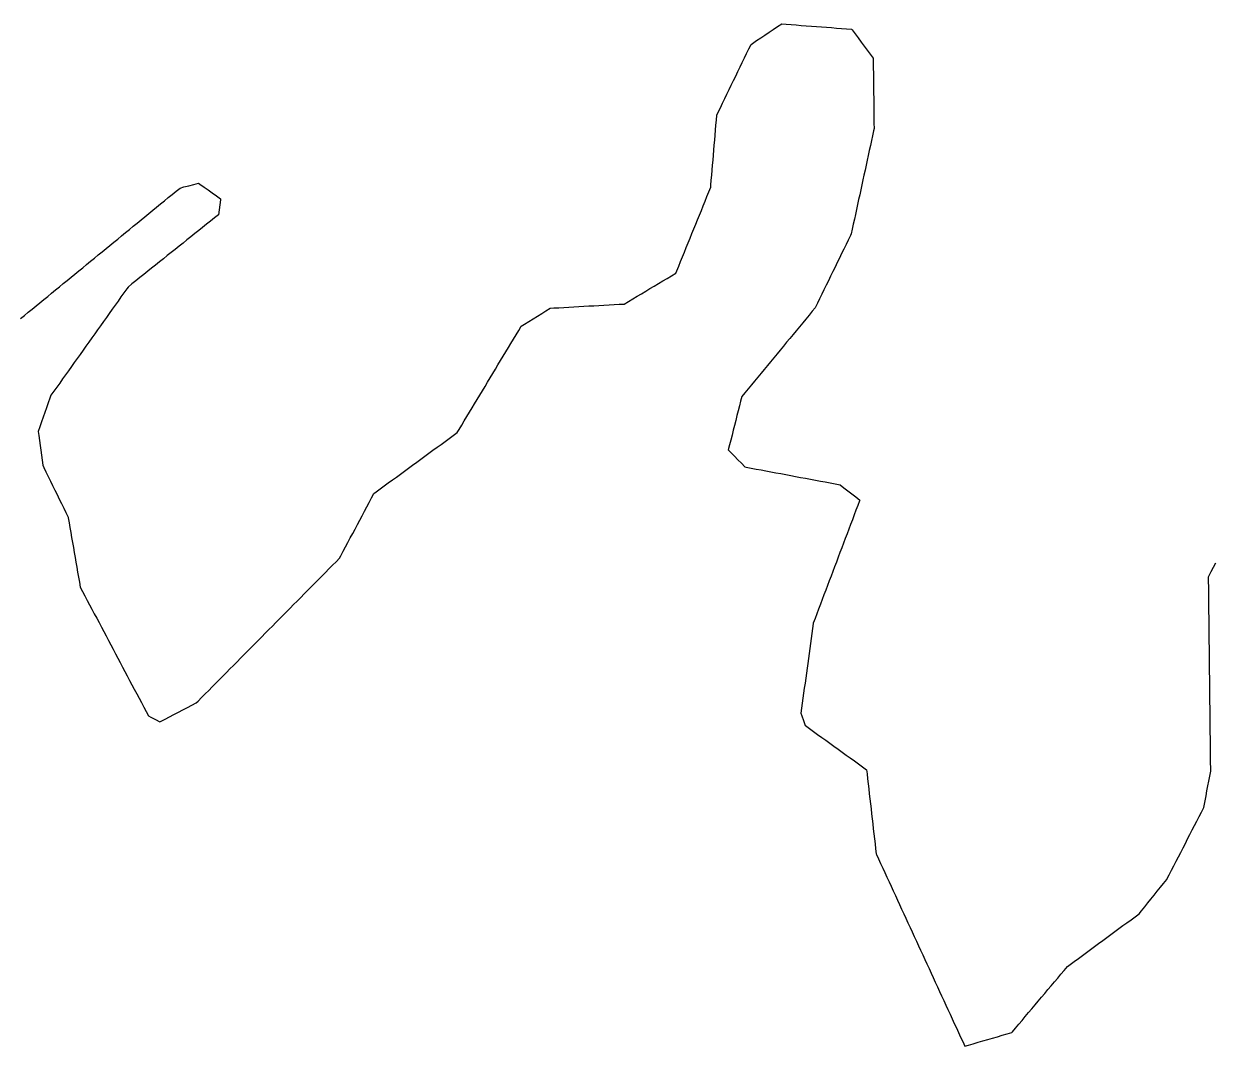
# Model space of a CAD drawing. Header units: millimetres. Extents: x 0 to 2762, y 6 to 2482.
# Drawn here: x 572 to 808.9, y 209.5 to 412.8 of the extents above; entities that cross this region are included whole.
import ezdxf

# ---------------------------------------------------------------- set-up
doc = ezdxf.new("R2010")
doc.units = ezdxf.units.MM
doc.layers.add('ALL_ISLANDS', color=7, linetype='Continuous')
doc.layers.add('OUTLINE_ISLAND_01', color=7, linetype='Continuous')

msp = doc.modelspace()

# ---------------------------------------------------------------- linework, layer by layer
at = {"layer": 'ALL_ISLANDS'}
msp.add_lwpolyline([(571.3147, 354.1901), (572.0883, 354.8237), (572.862, 355.4572), (573.6357, 356.0908), (574.4094, 356.7244), (575.1831, 357.358), (575.9567, 357.9915), (576.7304, 358.6251), (577.5041, 359.2587), (578.2778, 359.8923), (579.0515, 360.5258), (579.8251, 361.1594), (580.5988, 361.793), (581.3725, 362.4266), (582.1462, 363.0601), (582.9199, 363.6937), (583.6936, 364.3273), (584.4672, 364.9609), (585.2409, 365.5944), (586.0146, 366.228), (586.7883, 366.8616), (587.562, 367.4952), (588.3356, 368.1287), (589.1093, 368.7623), (589.883, 369.3959), (590.6567, 370.0295), (591.4304, 370.663), (592.204, 371.2966), (592.9777, 371.9302), (593.7514, 372.5638), (594.5251, 373.1973), (595.2988, 373.8309), (596.0725, 374.4645), (596.8461, 375.0981), (597.6198, 375.7316), (598.3935, 376.3652), (599.1672, 376.9988), (599.9409, 377.6324), (600.7145, 378.2659), (601.4882, 378.8995), (602.2619, 379.5331), (603.0356, 380.1667), (603.8298, 380.372), (604.798, 380.6223), (605.7661, 380.8726), (606.7343, 381.123), (607.0117, 380.9273), (607.829, 380.3511), (608.6463, 379.7749), (609.4636, 379.1987), (610.2809, 378.6224), (611.0982, 378.0462), (611.071, 377.8345), (610.9436, 376.8426), (610.8161, 375.8508), (610.6887, 374.8589), (610.6646, 374.8396), (609.8835, 374.2152), (609.1024, 373.5908), (608.3213, 372.9664), (607.5402, 372.342), (606.7591, 371.7176), (605.978, 371.0932), (605.1969, 370.4687), (604.4158, 369.8443), (603.6347, 369.2199), (602.8536, 368.5955), (602.0725, 367.9711), (601.2914, 367.3467), (600.5103, 366.7223), (599.7292, 366.0979), (598.9481, 365.4735), (598.167, 364.8491), (597.3859, 364.2246), (596.6048, 363.6002), (595.8238, 362.9758), (595.0427, 362.3514), (594.2616, 361.727), (593.4805, 361.1026), (592.6994, 360.4782), (592.4481, 360.1253), (591.8681, 359.3107), (591.2881, 358.496), (590.7081, 357.6814), (590.1281, 356.8668), (589.5481, 356.0522), (588.9681, 355.2376), (588.3881, 354.423), (587.8081, 353.6084), (587.2281, 352.7937), (586.6481, 351.9791), (586.0681, 351.1645), (585.4881, 350.3499), (584.9081, 349.5353), (584.3281, 348.7207), (583.7481, 347.906), (583.168, 347.0914), (582.588, 346.2768), (582.008, 345.4622), (581.428, 344.6476), (580.848, 343.833), (580.268, 343.0184), (579.688, 342.2037), (579.108, 341.3891), (578.528, 340.5745), (577.948, 339.7599), (577.368, 338.9453), (577.1679, 338.3733), (576.8377, 337.4293), (576.5075, 336.4854), (576.1773, 335.5415), (575.8472, 334.5976), (575.517, 333.6537), (575.1868, 332.7098), (574.8566, 331.7659), (574.9583, 330.9803), (575.0868, 329.9886), (575.2152, 328.9969), (575.3437, 328.0051), (575.4721, 327.0134), (575.6006, 326.0217), (575.729, 325.03), (575.9407, 324.5984), (576.381, 323.7005), (576.8213, 322.8027), (577.2615, 321.9048), (577.7018, 321.007), (578.1421, 320.1091), (578.5824, 319.2112), (579.0227, 318.3134), (579.463, 317.4155), (579.9033, 316.5177), (580.3435, 315.6198), (580.7838, 314.722), (580.8045, 314.6025), (580.9745, 313.617), (581.1445, 312.6316), (581.3145, 311.6461), (581.4846, 310.6607), (581.6546, 309.6753), (581.8246, 308.6898), (581.9946, 307.7044), (582.1646, 306.7189), (582.3347, 305.7335), (582.5047, 304.7481), (582.6747, 303.7626), (582.8447, 302.7772), (583.0148, 301.7917), (583.1848, 300.8063), (583.1861, 300.8038), (583.6541, 299.9201), (584.1222, 299.0364), (584.5902, 298.1527), (585.0582, 297.2689), (585.5262, 296.3852), (585.9942, 295.5015), (586.4623, 294.6178), (586.9303, 293.7341), (587.3983, 292.8503), (587.8663, 291.9666), (588.3343, 291.0829), (588.8024, 290.1992), (589.2704, 289.3155), (589.7384, 288.4318), (590.2064, 287.548), (590.6744, 286.6643), (591.1425, 285.7806), (591.6105, 284.8969), (592.0785, 284.0132), (592.5465, 283.1294), (593.0145, 282.2457), (593.4826, 281.362), (593.9506, 280.4783), (594.4186, 279.5946), (594.8866, 278.7109), (595.3546, 277.8271), (595.8227, 276.9434), (596.2907, 276.0597), (596.7587, 275.176), (597.267, 274.9173), (598.1583, 274.4638), (599.0495, 274.0102), (599.1745, 274.0752), (600.0618, 274.5364), (600.9491, 274.9976), (601.8364, 275.4588), (602.7237, 275.92), (603.611, 276.3812), (604.4983, 276.8424), (605.3856, 277.3036), (606.2729, 277.7647), (606.6362, 278.1318), (607.3397, 278.8426), (608.0431, 279.5533), (608.7466, 280.264), (609.4501, 280.9748), (610.1535, 281.6855), (610.857, 282.3962), (611.5605, 283.107), (612.2639, 283.8177), (612.9674, 284.5284), (613.6708, 285.2392), (614.3743, 285.9499), (615.0778, 286.6606), (615.7812, 287.3714), (616.4847, 288.0821), (617.1881, 288.7928), (617.8916, 289.5035), (618.5951, 290.2143), (619.2985, 290.925), (620.002, 291.6357), (620.7055, 292.3465), (621.4089, 293.0572), (622.1124, 293.7679), (622.8158, 294.4787), (623.5193, 295.1894), (624.2228, 295.9001), (624.9262, 296.6109), (625.6297, 297.3216), (626.3332, 298.0323), (627.0366, 298.7431), (627.7401, 299.4538), (628.4435, 300.1645), (629.147, 300.8753), (629.8505, 301.586), (630.5539, 302.2967), (631.2574, 303.0075), (631.9608, 303.7182), (632.6643, 304.4289), (633.3678, 305.1397), (634.0712, 305.8504), (634.7747, 306.5611), (635.0343, 307.0503), (635.5031, 307.9336), (635.9719, 308.8169), (636.4407, 309.7002), (636.9095, 310.5835), (637.3783, 311.4668), (637.8471, 312.3501), (638.3159, 313.2334), (638.7847, 314.1167), (639.2535, 315), (639.7223, 315.8833), (640.1911, 316.7666), (640.6599, 317.6499), (641.1287, 318.5332), (641.5975, 319.4165), (642.0433, 319.7427), (642.8503, 320.3333), (643.6574, 320.9238), (644.4644, 321.5143), (645.2714, 322.1048), (646.0785, 322.6953), (646.8855, 323.2858), (647.6925, 323.8763), (648.4995, 324.4668), (649.3066, 325.0574), (650.1136, 325.6479), (650.9206, 326.2384), (651.7277, 326.8289), (652.5347, 327.4194), (653.3417, 328.0099), (654.1487, 328.6004), (654.9558, 329.191), (655.7628, 329.7815), (656.5698, 330.372), (657.3769, 330.9625), (658.1839, 331.553), (658.5383, 332.1419), (659.054, 332.9987), (659.5697, 333.8554), (660.0854, 334.7122), (660.6011, 335.569), (661.1168, 336.4257), (661.6325, 337.2825), (662.1482, 338.1393), (662.6639, 338.9961), (663.1796, 339.8528), (663.6953, 340.7096), (664.211, 341.5664), (664.7267, 342.4231), (665.2424, 343.2799), (665.7581, 344.1367), (666.2738, 344.9934), (666.7895, 345.8502), (667.3052, 346.707), (667.8209, 347.5638), (668.3366, 348.4205), (668.8523, 349.2773), (669.368, 350.1341), (669.8837, 350.9908), (670.3994, 351.8476), (670.9151, 352.7044), (671.569, 353.1105), (672.4185, 353.638), (673.2681, 354.1656), (674.1176, 354.6931), (674.9671, 355.2207), (675.8166, 355.7483), (676.6661, 356.2758), (677.3747, 356.3156), (678.3731, 356.3717), (679.3715, 356.4277), (680.37, 356.4838), (681.3684, 356.5399), (682.3668, 356.596), (683.3652, 356.652), (684.3637, 356.7081), (685.3621, 356.7642), (686.3605, 356.8202), (687.359, 356.8763), (688.3574, 356.9324), (689.3558, 356.9884), (690.3542, 357.0445), (691.3527, 357.1006), (692.208, 357.6082), (693.068, 358.1186), (693.9279, 358.6289), (694.7879, 359.1393), (695.6478, 359.6497), (696.5078, 360.16), (697.3677, 360.6704), (698.2277, 361.1808), (699.0876, 361.6911), (699.9476, 362.2015), (700.8076, 362.7119), (701.6675, 363.2222), (701.8502, 363.6745), (702.2246, 364.6018), (702.599, 365.5291), (702.9734, 366.4563), (703.3478, 367.3836), (703.7222, 368.3108), (704.0967, 369.2381), (704.4711, 370.1654), (704.8455, 371.0926), (705.2199, 372.0199), (705.5943, 372.9471), (705.9687, 373.8744), (706.3432, 374.8017), (706.7176, 375.7289), (707.092, 376.6562), (707.4664, 377.5834), (707.8408, 378.5107), (708.2152, 379.438), (708.5897, 380.3652), (708.6206, 380.7307), (708.705, 381.7271), (708.7894, 382.7236), (708.8738, 383.72), (708.9582, 384.7164), (709.0426, 385.7129), (709.127, 386.7093), (709.2114, 387.7057), (709.2958, 388.7022), (709.3802, 389.6986), (709.4646, 390.695), (709.549, 391.6914), (709.6334, 392.6879), (709.7178, 393.6843), (709.8022, 394.6807), (710.0711, 395.2368), (710.5064, 396.1371), (710.9416, 397.0374), (711.3769, 397.9377), (711.8122, 398.838), (712.2475, 399.7383), (712.6827, 400.6386), (713.118, 401.5389), (713.5533, 402.4392), (713.9886, 403.3395), (714.4238, 404.2398), (714.8591, 405.1401), (715.2944, 406.0404), (715.7297, 406.9407), (716.1649, 407.841), (716.6002, 408.7413), (716.8796, 408.9281), (717.7108, 409.4841), (718.542, 410.04), (719.3733, 410.5959), (720.2045, 411.1518), (721.0357, 411.7078), (721.8669, 412.2637), (722.6982, 412.8196), (723.6114, 412.7494), (724.6084, 412.6727), (725.6055, 412.5961), (726.6025, 412.5194), (727.5996, 412.4427), (728.5967, 412.3661), (729.5937, 412.2894), (730.5908, 412.2127), (731.5878, 412.1361), (732.5849, 412.0594), (733.5819, 411.9827), (734.579, 411.9061), (735.5761, 411.8294), (736.5731, 411.7527), (736.6868, 411.6013), (737.2874, 410.8017), (737.8879, 410.0021), (738.4884, 409.2025), (739.0889, 408.4029), (739.6894, 407.6033), (740.2899, 406.8037), (740.8905, 406.004), (740.9029, 405.0346), (740.9158, 404.0347), (740.9287, 403.0347), (740.9415, 402.0348), (740.9544, 401.0349), (740.9673, 400.035), (740.9801, 399.0351), (740.993, 398.0351), (741.0059, 397.0352), (741.0187, 396.0353), (741.0316, 395.0354), (741.0445, 394.0355), (741.0573, 393.0356), (741.0702, 392.0356), (740.9646, 391.5483), (740.7527, 390.571), (740.5408, 389.5937), (740.329, 388.6164), (740.1171, 387.6391), (739.9053, 386.6618), (739.6934, 385.6845), (739.4815, 384.7072), (739.2697, 383.7299), (739.0578, 382.7526), (738.846, 381.7753), (738.6341, 380.798), (738.4222, 379.8207), (738.2104, 378.8434), (737.9985, 377.8661), (737.7867, 376.8888), (737.5748, 375.9115), (737.3629, 374.9342), (737.1511, 373.9569), (736.9392, 372.9796), (736.7274, 372.0023), (736.5155, 371.025), (736.3708, 370.7281), (735.9327, 369.8292), (735.4945, 368.9304), (735.0563, 368.0315), (734.6182, 367.1326), (734.18, 366.2337), (733.7419, 365.3348), (733.3037, 364.4359), (732.8655, 363.537), (732.4274, 362.6381), (731.9892, 361.7392), (731.5511, 360.8403), (731.1129, 359.9414), (730.6747, 359.0425), (730.2366, 358.1436), (729.7984, 357.2447), (729.3602, 356.3458), (728.7831, 355.6478), (728.1458, 354.8772), (727.5085, 354.1066), (726.8713, 353.3359), (726.234, 352.5653), (725.5967, 351.7946), (724.9594, 351.024), (724.3222, 350.2534), (723.6849, 349.4827), (723.0476, 348.7121), (722.4104, 347.9415), (721.7731, 347.1708), (721.1358, 346.4002), (720.4985, 345.6295), (719.8613, 344.8589), (719.224, 344.0883), (718.5867, 343.3176), (717.9494, 342.547), (717.3122, 341.7763), (716.6749, 341.0057), (716.0376, 340.2351), (715.4004, 339.4644), (714.7631, 338.6938), (714.5393, 337.8118), (714.2934, 336.8426), (714.0475, 335.8733), (713.8016, 334.904), (713.5557, 333.9347), (713.3098, 332.9654), (713.0638, 331.9961), (712.8179, 331.0268), (712.572, 330.0575), (712.3261, 329.0882), (712.0802, 328.1189), (712.5993, 327.5808), (713.2937, 326.8612), (713.988, 326.1415), (714.6823, 325.4219), (715.3766, 324.7022), (715.645, 324.6521), (716.628, 324.4684), (717.611, 324.2847), (718.594, 324.1011), (719.577, 323.9174), (720.5599, 323.7337), (721.5429, 323.5501), (722.5259, 323.3664), (723.5089, 323.1827), (724.4919, 322.9991), (725.4749, 322.8154), (726.4579, 322.6317), (727.4409, 322.4481), (728.4239, 322.2644), (729.4068, 322.0807), (730.3898, 321.8971), (731.3728, 321.7134), (732.3558, 321.5297), (733.3388, 321.346), (734.3218, 321.1624), (735.0838, 320.5732), (735.875, 319.9616), (736.6661, 319.3499), (737.4573, 318.7383), (738.2484, 318.1267), (738.1828, 317.9535), (737.8287, 317.0183), (737.4746, 316.0831), (737.1205, 315.1479), (736.7664, 314.2127), (736.4123, 313.2775), (736.0582, 312.3423), (735.7041, 311.4071), (735.35, 310.4719), (734.9959, 309.5367), (734.6418, 308.6015), (734.2877, 307.6662), (733.9336, 306.731), (733.5795, 305.7958), (733.2254, 304.8606), (732.8713, 303.9254), (732.5172, 302.9902), (732.1631, 302.055), (731.809, 301.1198), (731.4548, 300.1846), (731.1007, 299.2494), (730.7466, 298.3142), (730.3925, 297.379), (730.0384, 296.4438), (729.6843, 295.5086), (729.3302, 294.5734), (728.9761, 293.6382), (728.9665, 293.5682), (728.8308, 292.5775), (728.695, 291.5868), (728.5593, 290.596), (728.4235, 289.6053), (728.2878, 288.6145), (728.152, 287.6238), (728.0163, 286.633), (727.8805, 285.6423), (727.7447, 284.6516), (727.609, 283.6608), (727.4732, 282.6701), (727.3375, 281.6793), (727.2017, 280.6886), (727.066, 279.6978), (726.9302, 278.7071), (726.7945, 277.7164), (726.6587, 276.7256), (726.523, 275.7349), (726.7033, 275.2033), (727.0246, 274.2564), (727.3459, 273.3094), (727.4165, 273.2585), (728.2277, 272.6739), (729.039, 272.0892), (729.8503, 271.5045), (730.6616, 270.9198), (731.4728, 270.3352), (732.2841, 269.7505), (733.0954, 269.1658), (733.9066, 268.5812), (734.7179, 267.9965), (735.5292, 267.4118), (736.3405, 266.8272), (737.1517, 266.2425), (737.963, 265.6578), (738.7743, 265.0732), (739.5855, 264.4885), (739.6779, 263.6753), (739.7906, 262.6817), (739.9034, 261.6881), (740.0162, 260.6945), (740.129, 259.7009), (740.2418, 258.7073), (740.3546, 257.7136), (740.4674, 256.72), (740.5802, 255.7264), (740.693, 254.7328), (740.8058, 253.7392), (740.9186, 252.7455), (741.0314, 251.7519), (741.1441, 250.7583), (741.2569, 249.7647), (741.3697, 248.7711), (741.4825, 247.7774), (741.5372, 247.6588), (741.9557, 246.7506), (742.3741, 245.8424), (742.7926, 244.9342), (743.2111, 244.026), (743.6296, 243.1177), (744.0481, 242.2095), (744.4666, 241.3013), (744.8851, 240.3931), (745.3036, 239.4848), (745.7221, 238.5766), (746.1405, 237.6684), (746.559, 236.7602), (746.9775, 235.852), (747.396, 234.9437), (747.8145, 234.0355), (748.233, 233.1273), (748.6515, 232.2191), (749.07, 231.3108), (749.4885, 230.4026), (749.9069, 229.4944), (750.3254, 228.5862), (750.7439, 227.678), (751.1624, 226.7697), (751.5809, 225.8615), (751.9994, 224.9533), (752.4179, 224.0451), (752.8364, 223.1368), (753.2549, 222.2286), (753.6733, 221.3204), (754.0918, 220.4122), (754.5103, 219.504), (754.9288, 218.5957), (755.3473, 217.6875), (755.7658, 216.7793), (756.1843, 215.8711), (756.6028, 214.9628), (757.0212, 214.0546), (757.4397, 213.1464), (757.8582, 212.2382), (758.2767, 211.33), (758.6952, 210.4217), (759.1137, 209.5135), (759.8361, 209.724), (760.7962, 210.0037), (761.7562, 210.2834), (762.7163, 210.5632), (763.6764, 210.8429), (764.6365, 211.1226), (765.5965, 211.4024), (766.5566, 211.6821), (767.5167, 211.9618), (768.4768, 212.2416), (768.5717, 212.3543), (769.2158, 213.1192), (769.8599, 213.8842), (770.504, 214.6491), (771.1481, 215.4141), (771.7922, 216.179), (772.4363, 216.944), (773.0804, 217.7089), (773.7245, 218.4738), (774.3686, 219.2388), (775.0127, 220.0037), (775.6568, 220.7687), (776.3009, 221.5336), (776.945, 222.2986), (777.5891, 223.0635), (778.2332, 223.8284), (778.8773, 224.5934), (779.5214, 225.3583), (780.0919, 225.7778), (780.8975, 226.3703), (781.7031, 226.9627), (782.5087, 227.5551), (783.3144, 228.1475), (784.12, 228.74), (784.9256, 229.3324), (785.7312, 229.9248), (786.5369, 230.5173), (787.3425, 231.1097), (788.1481, 231.7021), (788.9537, 232.2945), (789.7594, 232.887), (790.565, 233.4794), (791.3706, 234.0718), (792.1762, 234.6642), (792.9819, 235.2567), (793.7875, 235.8491), (794.26, 236.435), (794.8877, 237.2134), (795.5154, 237.9918), (796.1432, 238.7703), (796.7709, 239.5487), (797.3987, 240.3271), (798.0264, 241.1055), (798.6541, 241.8839), (799.2819, 242.6624), (799.314, 242.7247), (799.7718, 243.6137), (800.2296, 244.5028), (800.6874, 245.3918), (801.1452, 246.2808), (801.6031, 247.1699), (802.0609, 248.0589), (802.5187, 248.948), (802.9765, 249.837), (803.4343, 250.7261), (803.8921, 251.6151), (804.35, 252.5042), (804.8078, 253.3932), (805.2656, 254.2823), (805.7234, 255.1713), (806.1812, 256.0603), (806.6391, 256.9494), (806.7117, 257.3281), (806.8999, 258.3103), (807.0882, 259.2924), (807.2764, 260.2745), (807.4647, 261.2566), (807.653, 262.2387), (807.8412, 263.2208), (808.0295, 264.203), (808.0223, 264.8493), (808.0113, 265.8492), (808.0002, 266.8492), (807.9891, 267.8491), (807.978, 268.849), (807.967, 269.849), (807.9559, 270.8489), (807.9448, 271.8489), (807.9337, 272.8488), (807.9227, 273.8487), (807.9116, 274.8487), (807.9005, 275.8486), (807.8894, 276.8486), (807.8784, 277.8485), (807.8673, 278.8484), (807.8562, 279.8484), (807.8451, 280.8483), (807.8341, 281.8482), (807.823, 282.8482), (807.8119, 283.8481), (807.8008, 284.8481), (807.7898, 285.848), (807.7787, 286.8479), (807.7676, 287.8479), (807.7565, 288.8478), (807.7455, 289.8478), (807.7344, 290.8477), (807.7233, 291.8476), (807.7122, 292.8476), (807.7011, 293.8475), (807.6901, 294.8475), (807.679, 295.8474), (807.6679, 296.8473), (807.6568, 297.8473), (807.6458, 298.8472), (807.6347, 299.8471), (807.6236, 300.8471), (807.6125, 301.847), (807.6015, 302.847), (807.6743, 302.9894), (808.1292, 303.88), (808.5841, 304.7705), (809.039, 305.661)], dxfattribs=at)
at = {"layer": 'OUTLINE_ISLAND_01'}
msp.add_lwpolyline([(571.3147, 354.1901), (572.0883, 354.8237), (572.862, 355.4572), (573.6357, 356.0908), (574.4094, 356.7244), (575.1831, 357.358), (575.9567, 357.9915), (576.7304, 358.6251), (577.5041, 359.2587), (578.2778, 359.8923), (579.0515, 360.5258), (579.8251, 361.1594), (580.5988, 361.793), (581.3725, 362.4266), (582.1462, 363.0601), (582.9199, 363.6937), (583.6936, 364.3273), (584.4672, 364.9609), (585.2409, 365.5944), (586.0146, 366.228), (586.7883, 366.8616), (587.562, 367.4952), (588.3356, 368.1287), (589.1093, 368.7623), (589.883, 369.3959), (590.6567, 370.0295), (591.4304, 370.663), (592.204, 371.2966), (592.9777, 371.9302), (593.7514, 372.5638), (594.5251, 373.1973), (595.2988, 373.8309), (596.0725, 374.4645), (596.8461, 375.0981), (597.6198, 375.7316), (598.3935, 376.3652), (599.1672, 376.9988), (599.9409, 377.6324), (600.7145, 378.2659), (601.4882, 378.8995), (602.2619, 379.5331), (603.0356, 380.1667), (603.8298, 380.372), (604.798, 380.6223), (605.7661, 380.8726), (606.7343, 381.123), (607.0117, 380.9273), (607.829, 380.3511), (608.6463, 379.7749), (609.4636, 379.1987), (610.2809, 378.6224), (611.0982, 378.0462), (611.071, 377.8345), (610.9436, 376.8426), (610.8161, 375.8508), (610.6887, 374.8589), (610.6646, 374.8396), (609.8835, 374.2152), (609.1024, 373.5908), (608.3213, 372.9664), (607.5402, 372.342), (606.7591, 371.7176), (605.978, 371.0932), (605.1969, 370.4687), (604.4158, 369.8443), (603.6347, 369.2199), (602.8536, 368.5955), (602.0725, 367.9711), (601.2914, 367.3467), (600.5103, 366.7223), (599.7292, 366.0979), (598.9481, 365.4735), (598.167, 364.8491), (597.3859, 364.2246), (596.6048, 363.6002), (595.8238, 362.9758), (595.0427, 362.3514), (594.2616, 361.727), (593.4805, 361.1026), (592.6994, 360.4782), (592.4481, 360.1253), (591.8681, 359.3107), (591.2881, 358.496), (590.7081, 357.6814), (590.1281, 356.8668), (589.5481, 356.0522), (588.9681, 355.2376), (588.3881, 354.423), (587.8081, 353.6084), (587.2281, 352.7937), (586.6481, 351.9791), (586.0681, 351.1645), (585.4881, 350.3499), (584.9081, 349.5353), (584.3281, 348.7207), (583.7481, 347.906), (583.168, 347.0914), (582.588, 346.2768), (582.008, 345.4622), (581.428, 344.6476), (580.848, 343.833), (580.268, 343.0184), (579.688, 342.2037), (579.108, 341.3891), (578.528, 340.5745), (577.948, 339.7599), (577.368, 338.9453), (577.1679, 338.3733), (576.8377, 337.4293), (576.5075, 336.4854), (576.1773, 335.5415), (575.8472, 334.5976), (575.517, 333.6537), (575.1868, 332.7098), (574.8566, 331.7659), (574.9583, 330.9803), (575.0868, 329.9886), (575.2152, 328.9969), (575.3437, 328.0051), (575.4721, 327.0134), (575.6006, 326.0217), (575.729, 325.03), (575.9407, 324.5984), (576.381, 323.7005), (576.8213, 322.8027), (577.2615, 321.9048), (577.7018, 321.007), (578.1421, 320.1091), (578.5824, 319.2112), (579.0227, 318.3134), (579.463, 317.4155), (579.9033, 316.5177), (580.3435, 315.6198), (580.7838, 314.722), (580.8045, 314.6025), (580.9745, 313.617), (581.1445, 312.6316), (581.3145, 311.6461), (581.4846, 310.6607), (581.6546, 309.6753), (581.8246, 308.6898), (581.9946, 307.7044), (582.1646, 306.7189), (582.3347, 305.7335), (582.5047, 304.7481), (582.6747, 303.7626), (582.8447, 302.7772), (583.0148, 301.7917), (583.1848, 300.8063), (583.1861, 300.8038), (583.6541, 299.9201), (584.1222, 299.0364), (584.5902, 298.1527), (585.0582, 297.2689), (585.5262, 296.3852), (585.9942, 295.5015), (586.4623, 294.6178), (586.9303, 293.7341), (587.3983, 292.8503), (587.8663, 291.9666), (588.3343, 291.0829), (588.8024, 290.1992), (589.2704, 289.3155), (589.7384, 288.4318), (590.2064, 287.548), (590.6744, 286.6643), (591.1425, 285.7806), (591.6105, 284.8969), (592.0785, 284.0132), (592.5465, 283.1294), (593.0145, 282.2457), (593.4826, 281.362), (593.9506, 280.4783), (594.4186, 279.5946), (594.8866, 278.7109), (595.3546, 277.8271), (595.8227, 276.9434), (596.2907, 276.0597), (596.7587, 275.176), (597.267, 274.9173), (598.1583, 274.4638), (599.0495, 274.0102), (599.1745, 274.0752), (600.0618, 274.5364), (600.9491, 274.9976), (601.8364, 275.4588), (602.7237, 275.92), (603.611, 276.3812), (604.4983, 276.8424), (605.3856, 277.3036), (606.2729, 277.7647), (606.6362, 278.1318), (607.3397, 278.8426), (608.0431, 279.5533), (608.7466, 280.264), (609.4501, 280.9748), (610.1535, 281.6855), (610.857, 282.3962), (611.5605, 283.107), (612.2639, 283.8177), (612.9674, 284.5284), (613.6708, 285.2392), (614.3743, 285.9499), (615.0778, 286.6606), (615.7812, 287.3714), (616.4847, 288.0821), (617.1881, 288.7928), (617.8916, 289.5035), (618.5951, 290.2143), (619.2985, 290.925), (620.002, 291.6357), (620.7055, 292.3465), (621.4089, 293.0572), (622.1124, 293.7679), (622.8158, 294.4787), (623.5193, 295.1894), (624.2228, 295.9001), (624.9262, 296.6109), (625.6297, 297.3216), (626.3332, 298.0323), (627.0366, 298.7431), (627.7401, 299.4538), (628.4435, 300.1645), (629.147, 300.8753), (629.8505, 301.586), (630.5539, 302.2967), (631.2574, 303.0075), (631.9608, 303.7182), (632.6643, 304.4289), (633.3678, 305.1397), (634.0712, 305.8504), (634.7747, 306.5611), (635.0343, 307.0503), (635.5031, 307.9336), (635.9719, 308.8169), (636.4407, 309.7002), (636.9095, 310.5835), (637.3783, 311.4668), (637.8471, 312.3501), (638.3159, 313.2334), (638.7847, 314.1167), (639.2535, 315), (639.7223, 315.8833), (640.1911, 316.7666), (640.6599, 317.6499), (641.1287, 318.5332), (641.5975, 319.4165), (642.0433, 319.7427), (642.8503, 320.3333), (643.6574, 320.9238), (644.4644, 321.5143), (645.2714, 322.1048), (646.0785, 322.6953), (646.8855, 323.2858), (647.6925, 323.8763), (648.4995, 324.4668), (649.3066, 325.0574), (650.1136, 325.6479), (650.9206, 326.2384), (651.7277, 326.8289), (652.5347, 327.4194), (653.3417, 328.0099), (654.1487, 328.6004), (654.9558, 329.191), (655.7628, 329.7815), (656.5698, 330.372), (657.3769, 330.9625), (658.1839, 331.553), (658.5383, 332.1419), (659.054, 332.9987), (659.5697, 333.8554), (660.0854, 334.7122), (660.6011, 335.569), (661.1168, 336.4257), (661.6325, 337.2825), (662.1482, 338.1393), (662.6639, 338.9961), (663.1796, 339.8528), (663.6953, 340.7096), (664.211, 341.5664), (664.7267, 342.4231), (665.2424, 343.2799), (665.7581, 344.1367), (666.2738, 344.9934), (666.7895, 345.8502), (667.3052, 346.707), (667.8209, 347.5638), (668.3366, 348.4205), (668.8523, 349.2773), (669.368, 350.1341), (669.8837, 350.9908), (670.3994, 351.8476), (670.9151, 352.7044), (671.569, 353.1105), (672.4185, 353.638), (673.2681, 354.1656), (674.1176, 354.6931), (674.9671, 355.2207), (675.8166, 355.7483), (676.6661, 356.2758), (677.3747, 356.3156), (678.3731, 356.3717), (679.3715, 356.4277), (680.37, 356.4838), (681.3684, 356.5399), (682.3668, 356.596), (683.3652, 356.652), (684.3637, 356.7081), (685.3621, 356.7642), (686.3605, 356.8202), (687.359, 356.8763), (688.3574, 356.9324), (689.3558, 356.9884), (690.3542, 357.0445), (691.3527, 357.1006), (692.208, 357.6082), (693.068, 358.1186), (693.9279, 358.6289), (694.7879, 359.1393), (695.6478, 359.6497), (696.5078, 360.16), (697.3677, 360.6704), (698.2277, 361.1808), (699.0876, 361.6911), (699.9476, 362.2015), (700.8076, 362.7119), (701.6675, 363.2222), (701.8502, 363.6745), (702.2246, 364.6018), (702.599, 365.5291), (702.9734, 366.4563), (703.3478, 367.3836), (703.7222, 368.3108), (704.0967, 369.2381), (704.4711, 370.1654), (704.8455, 371.0926), (705.2199, 372.0199), (705.5943, 372.9471), (705.9687, 373.8744), (706.3432, 374.8017), (706.7176, 375.7289), (707.092, 376.6562), (707.4664, 377.5834), (707.8408, 378.5107), (708.2152, 379.438), (708.5897, 380.3652), (708.6206, 380.7307), (708.705, 381.7271), (708.7894, 382.7236), (708.8738, 383.72), (708.9582, 384.7164), (709.0426, 385.7129), (709.127, 386.7093), (709.2114, 387.7057), (709.2958, 388.7022), (709.3802, 389.6986), (709.4646, 390.695), (709.549, 391.6914), (709.6334, 392.6879), (709.7178, 393.6843), (709.8022, 394.6807), (710.0711, 395.2368), (710.5064, 396.1371), (710.9416, 397.0374), (711.3769, 397.9377), (711.8122, 398.838), (712.2475, 399.7383), (712.6827, 400.6386), (713.118, 401.5389), (713.5533, 402.4392), (713.9886, 403.3395), (714.4238, 404.2398), (714.8591, 405.1401), (715.2944, 406.0404), (715.7297, 406.9407), (716.1649, 407.841), (716.6002, 408.7413), (716.8796, 408.9281), (717.7108, 409.4841), (718.542, 410.04), (719.3733, 410.5959), (720.2045, 411.1518), (721.0357, 411.7078), (721.8669, 412.2637), (722.6982, 412.8196), (723.6114, 412.7494), (724.6084, 412.6727), (725.6055, 412.5961), (726.6025, 412.5194), (727.5996, 412.4427), (728.5967, 412.3661), (729.5937, 412.2894), (730.5908, 412.2127), (731.5878, 412.1361), (732.5849, 412.0594), (733.5819, 411.9827), (734.579, 411.9061), (735.5761, 411.8294), (736.5731, 411.7527), (736.6868, 411.6013), (737.2874, 410.8017), (737.8879, 410.0021), (738.4884, 409.2025), (739.0889, 408.4029), (739.6894, 407.6033), (740.2899, 406.8037), (740.8905, 406.004), (740.9029, 405.0346), (740.9158, 404.0347), (740.9287, 403.0347), (740.9415, 402.0348), (740.9544, 401.0349), (740.9673, 400.035), (740.9801, 399.0351), (740.993, 398.0351), (741.0059, 397.0352), (741.0187, 396.0353), (741.0316, 395.0354), (741.0445, 394.0355), (741.0573, 393.0356), (741.0702, 392.0356), (740.9646, 391.5483), (740.7527, 390.571), (740.5408, 389.5937), (740.329, 388.6164), (740.1171, 387.6391), (739.9053, 386.6618), (739.6934, 385.6845), (739.4815, 384.7072), (739.2697, 383.7299), (739.0578, 382.7526), (738.846, 381.7753), (738.6341, 380.798), (738.4222, 379.8207), (738.2104, 378.8434), (737.9985, 377.8661), (737.7867, 376.8888), (737.5748, 375.9115), (737.3629, 374.9342), (737.1511, 373.9569), (736.9392, 372.9796), (736.7274, 372.0023), (736.5155, 371.025), (736.3708, 370.7281), (735.9327, 369.8292), (735.4945, 368.9304), (735.0563, 368.0315), (734.6182, 367.1326), (734.18, 366.2337), (733.7419, 365.3348), (733.3037, 364.4359), (732.8655, 363.537), (732.4274, 362.6381), (731.9892, 361.7392), (731.5511, 360.8403), (731.1129, 359.9414), (730.6747, 359.0425), (730.2366, 358.1436), (729.7984, 357.2447), (729.3602, 356.3458), (728.7831, 355.6478), (728.1458, 354.8772), (727.5085, 354.1066), (726.8713, 353.3359), (726.234, 352.5653), (725.5967, 351.7946), (724.9594, 351.024), (724.3222, 350.2534), (723.6849, 349.4827), (723.0476, 348.7121), (722.4104, 347.9415), (721.7731, 347.1708), (721.1358, 346.4002), (720.4985, 345.6295), (719.8613, 344.8589), (719.224, 344.0883), (718.5867, 343.3176), (717.9494, 342.547), (717.3122, 341.7763), (716.6749, 341.0057), (716.0376, 340.2351), (715.4004, 339.4644), (714.7631, 338.6938), (714.5393, 337.8118), (714.2934, 336.8426), (714.0475, 335.8733), (713.8016, 334.904), (713.5557, 333.9347), (713.3098, 332.9654), (713.0638, 331.9961), (712.8179, 331.0268), (712.572, 330.0575), (712.3261, 329.0882), (712.0802, 328.1189), (712.5993, 327.5808), (713.2937, 326.8612), (713.988, 326.1415), (714.6823, 325.4219), (715.3766, 324.7022), (715.645, 324.6521), (716.628, 324.4684), (717.611, 324.2847), (718.594, 324.1011), (719.577, 323.9174), (720.5599, 323.7337), (721.5429, 323.5501), (722.5259, 323.3664), (723.5089, 323.1827), (724.4919, 322.9991), (725.4749, 322.8154), (726.4579, 322.6317), (727.4409, 322.4481), (728.4239, 322.2644), (729.4068, 322.0807), (730.3898, 321.8971), (731.3728, 321.7134), (732.3558, 321.5297), (733.3388, 321.346), (734.3218, 321.1624), (735.0838, 320.5732), (735.875, 319.9616), (736.6661, 319.3499), (737.4573, 318.7383), (738.2484, 318.1267), (738.1828, 317.9535), (737.8287, 317.0183), (737.4746, 316.0831), (737.1205, 315.1479), (736.7664, 314.2127), (736.4123, 313.2775), (736.0582, 312.3423), (735.7041, 311.4071), (735.35, 310.4719), (734.9959, 309.5367), (734.6418, 308.6015), (734.2877, 307.6662), (733.9336, 306.731), (733.5795, 305.7958), (733.2254, 304.8606), (732.8713, 303.9254), (732.5172, 302.9902), (732.1631, 302.055), (731.809, 301.1198), (731.4548, 300.1846), (731.1007, 299.2494), (730.7466, 298.3142), (730.3925, 297.379), (730.0384, 296.4438), (729.6843, 295.5086), (729.3302, 294.5734), (728.9761, 293.6382), (728.9665, 293.5682), (728.8308, 292.5775), (728.695, 291.5868), (728.5593, 290.596), (728.4235, 289.6053), (728.2878, 288.6145), (728.152, 287.6238), (728.0163, 286.633), (727.8805, 285.6423), (727.7447, 284.6516), (727.609, 283.6608), (727.4732, 282.6701), (727.3375, 281.6793), (727.2017, 280.6886), (727.066, 279.6978), (726.9302, 278.7071), (726.7945, 277.7164), (726.6587, 276.7256), (726.523, 275.7349), (726.7033, 275.2033), (727.0246, 274.2564), (727.3459, 273.3094), (727.4165, 273.2585), (728.2277, 272.6739), (729.039, 272.0892), (729.8503, 271.5045), (730.6616, 270.9198), (731.4728, 270.3352), (732.2841, 269.7505), (733.0954, 269.1658), (733.9066, 268.5812), (734.7179, 267.9965), (735.5292, 267.4118), (736.3405, 266.8272), (737.1517, 266.2425), (737.963, 265.6578), (738.7743, 265.0732), (739.5855, 264.4885), (739.6779, 263.6753), (739.7906, 262.6817), (739.9034, 261.6881), (740.0162, 260.6945), (740.129, 259.7009), (740.2418, 258.7073), (740.3546, 257.7136), (740.4674, 256.72), (740.5802, 255.7264), (740.693, 254.7328), (740.8058, 253.7392), (740.9186, 252.7455), (741.0314, 251.7519), (741.1441, 250.7583), (741.2569, 249.7647), (741.3697, 248.7711), (741.4825, 247.7774), (741.5372, 247.6588), (741.9557, 246.7506), (742.3741, 245.8424), (742.7926, 244.9342), (743.2111, 244.026), (743.6296, 243.1177), (744.0481, 242.2095), (744.4666, 241.3013), (744.8851, 240.3931), (745.3036, 239.4848), (745.7221, 238.5766), (746.1405, 237.6684), (746.559, 236.7602), (746.9775, 235.852), (747.396, 234.9437), (747.8145, 234.0355), (748.233, 233.1273), (748.6515, 232.2191), (749.07, 231.3108), (749.4885, 230.4026), (749.9069, 229.4944), (750.3254, 228.5862), (750.7439, 227.678), (751.1624, 226.7697), (751.5809, 225.8615), (751.9994, 224.9533), (752.4179, 224.0451), (752.8364, 223.1368), (753.2549, 222.2286), (753.6733, 221.3204), (754.0918, 220.4122), (754.5103, 219.504), (754.9288, 218.5957), (755.3473, 217.6875), (755.7658, 216.7793), (756.1843, 215.8711), (756.6028, 214.9628), (757.0212, 214.0546), (757.4397, 213.1464), (757.8582, 212.2382), (758.2767, 211.33), (758.6952, 210.4217), (759.1137, 209.5135), (759.8361, 209.724), (760.7962, 210.0037), (761.7562, 210.2834), (762.7163, 210.5632), (763.6764, 210.8429), (764.6365, 211.1226), (765.5965, 211.4024), (766.5566, 211.6821), (767.5167, 211.9618), (768.4768, 212.2416), (768.5717, 212.3543), (769.2158, 213.1192), (769.8599, 213.8842), (770.504, 214.6491), (771.1481, 215.4141), (771.7922, 216.179), (772.4363, 216.944), (773.0804, 217.7089), (773.7245, 218.4738), (774.3686, 219.2388), (775.0127, 220.0037), (775.6568, 220.7687), (776.3009, 221.5336), (776.945, 222.2986), (777.5891, 223.0635), (778.2332, 223.8284), (778.8773, 224.5934), (779.5214, 225.3583), (780.0919, 225.7778), (780.8975, 226.3703), (781.7031, 226.9627), (782.5087, 227.5551), (783.3144, 228.1475), (784.12, 228.74), (784.9256, 229.3324), (785.7312, 229.9248), (786.5369, 230.5173), (787.3425, 231.1097), (788.1481, 231.7021), (788.9537, 232.2945), (789.7594, 232.887), (790.565, 233.4794), (791.3706, 234.0718), (792.1762, 234.6642), (792.9819, 235.2567), (793.7875, 235.8491), (794.26, 236.435), (794.8877, 237.2134), (795.5154, 237.9918), (796.1432, 238.7703), (796.7709, 239.5487), (797.3987, 240.3271), (798.0264, 241.1055), (798.6541, 241.8839), (799.2819, 242.6624), (799.314, 242.7247), (799.7718, 243.6137), (800.2296, 244.5028), (800.6874, 245.3918), (801.1452, 246.2808), (801.6031, 247.1699), (802.0609, 248.0589), (802.5187, 248.948), (802.9765, 249.837), (803.4343, 250.7261), (803.8921, 251.6151), (804.35, 252.5042), (804.8078, 253.3932), (805.2656, 254.2823), (805.7234, 255.1713), (806.1812, 256.0603), (806.6391, 256.9494), (806.7117, 257.3281), (806.8999, 258.3103), (807.0882, 259.2924), (807.2764, 260.2745), (807.4647, 261.2566), (807.653, 262.2387), (807.8412, 263.2208), (808.0295, 264.203), (808.0223, 264.8493), (808.0113, 265.8492), (808.0002, 266.8492), (807.9891, 267.8491), (807.978, 268.849), (807.967, 269.849), (807.9559, 270.8489), (807.9448, 271.8489), (807.9337, 272.8488), (807.9227, 273.8487), (807.9116, 274.8487), (807.9005, 275.8486), (807.8894, 276.8486), (807.8784, 277.8485), (807.8673, 278.8484), (807.8562, 279.8484), (807.8451, 280.8483), (807.8341, 281.8482), (807.823, 282.8482), (807.8119, 283.8481), (807.8008, 284.8481), (807.7898, 285.848), (807.7787, 286.8479), (807.7676, 287.8479), (807.7565, 288.8478), (807.7455, 289.8478), (807.7344, 290.8477), (807.7233, 291.8476), (807.7122, 292.8476), (807.7011, 293.8475), (807.6901, 294.8475), (807.679, 295.8474), (807.6679, 296.8473), (807.6568, 297.8473), (807.6458, 298.8472), (807.6347, 299.8471), (807.6236, 300.8471), (807.6125, 301.847), (807.6015, 302.847), (807.6743, 302.9894), (808.1292, 303.88), (808.5841, 304.7705), (809.039, 305.661)], dxfattribs=at)

doc.saveas('drawing.dxf')
